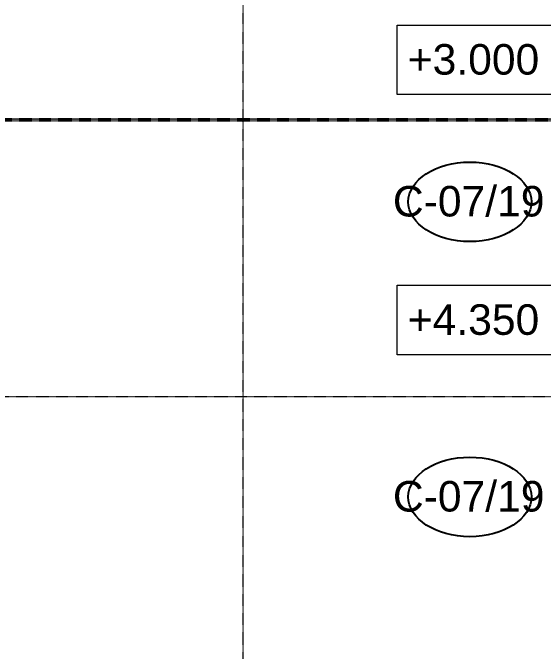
# Model space of a CAD drawing. Header units: millimetres. Extents: x -726012 to -647389, y -20772 to 18805.
# Drawn here: x -667147 to -661931, y -6820 to -545 of the extents above; entities that cross this region are included whole.
import ezdxf

# ---------------------------------------------------------------- set-up
doc = ezdxf.new("R2010")
doc.units = ezdxf.units.MM
doc.linetypes.add('DPA_Grid _ Level 100', pattern=[10, 5.5, -1.6, 1.3, -1.6])
for name, color, linetype, lineweight in [('A-ANNO-NOTE', 3, 'Continuous', 25), ('G-ANNO-SECL', 3, 'Continuous', 9), ('G-ANNO-TEXT', 3, 'Continuous', 9), ('S-GRID', 251, 'Continuous', 9)]:
    doc.layers.add(name, color=color, linetype=linetype, lineweight=lineweight)
doc.styles.add('Arial_2', font='arial.ttf', dxfattribs={"height": 300})

# ---------------------------------------------------------------- blocks, each defined once
blk = doc.blocks.new('Ceiling Tags - Ceiling Tags-9510765-4233-01 ENLARGED MULTI-PURPOSE LEVEL - REFLECTED CEILING PLAN - SHEET 4')
at = {"layer": 'A-ANNO-NOTE'}
blk.add_ellipse((0, 0), major_axis=(6.049, 0), ratio=0.646436, dxfattribs=at)
blk = doc.blocks.new('*U1069')
at = {"layer": 'S-GRID', "linetype": 'DPA_Grid _ Level 100'}
for p, q in [((11400, -12746.5), (11400, 25446.8)), ((24470.7, 3220.4), (-48391.9, 3220.4))]:
    blk.add_line(p, q, dxfattribs=at)

msp = doc.modelspace()

# ---------------------------------------------------------------- linework, layer by layer
at = {"layer": 'G-ANNO-SECL', "linetype": 'DPA_Grid _ Level 100', "lineweight": 50}
msp.add_line((-724201, -1598.3), (-650323, -1598.3), dxfattribs=at)
at = {"layer": 'G-ANNO-TEXT', "color": 10, "flags": 128}
for points in [[(-663366.7, -666.5), (-661837.3, -666.5), (-661837.3, -1348.9), (-663366.7, -1348.9)], [(-663366.7, -3223.9), (-661837.3, -3223.9), (-661837.3, -3906.3), (-663366.7, -3906.3)]]:
    msp.add_lwpolyline(points, close=True, dxfattribs=at)

# ---------------------------------------------------------------- block references
msp.add_blockref('*U1069', (-676282.4, -7541.4))
at = {"layer": 'A-ANNO-NOTE', "xscale": 100, "yscale": 100, "zscale": 100}
for p in [(-662653.1, -2403.7), (-662653.1, -5303.7)]:
    msp.add_blockref('Ceiling Tags - Ceiling Tags-9510765-4233-01 ENLARGED MULTI-PURPOSE LEVEL - REFLECTED CEILING PLAN - SHEET 4', p, dxfattribs=at)

# ---------------------------------------------------------------- texts
at = {"layer": 'A-ANNO-NOTE', "lineweight": 9, "char_height": 300, "width": 1835.864, "attachment_point": 1, "style": 'Arial_2'}
for insert in [(-663409.5, -2247.5), (-663409.5, -5147.5)]:
    msp.add_mtext('C-07/19', dxfattribs=dict(at, insert=insert))
at = {"layer": 'G-ANNO-TEXT', "color": 7, "char_height": 300, "width": 1595.358, "attachment_point": 1, "style": 'Arial_2'}
for s, insert in [('+3.000', (-663263.5, -853.3)), ('+4.350', (-663263.5, -3410.7))]:
    msp.add_mtext(s, dxfattribs=dict(at, insert=insert))

doc.saveas('drawing.dxf')
